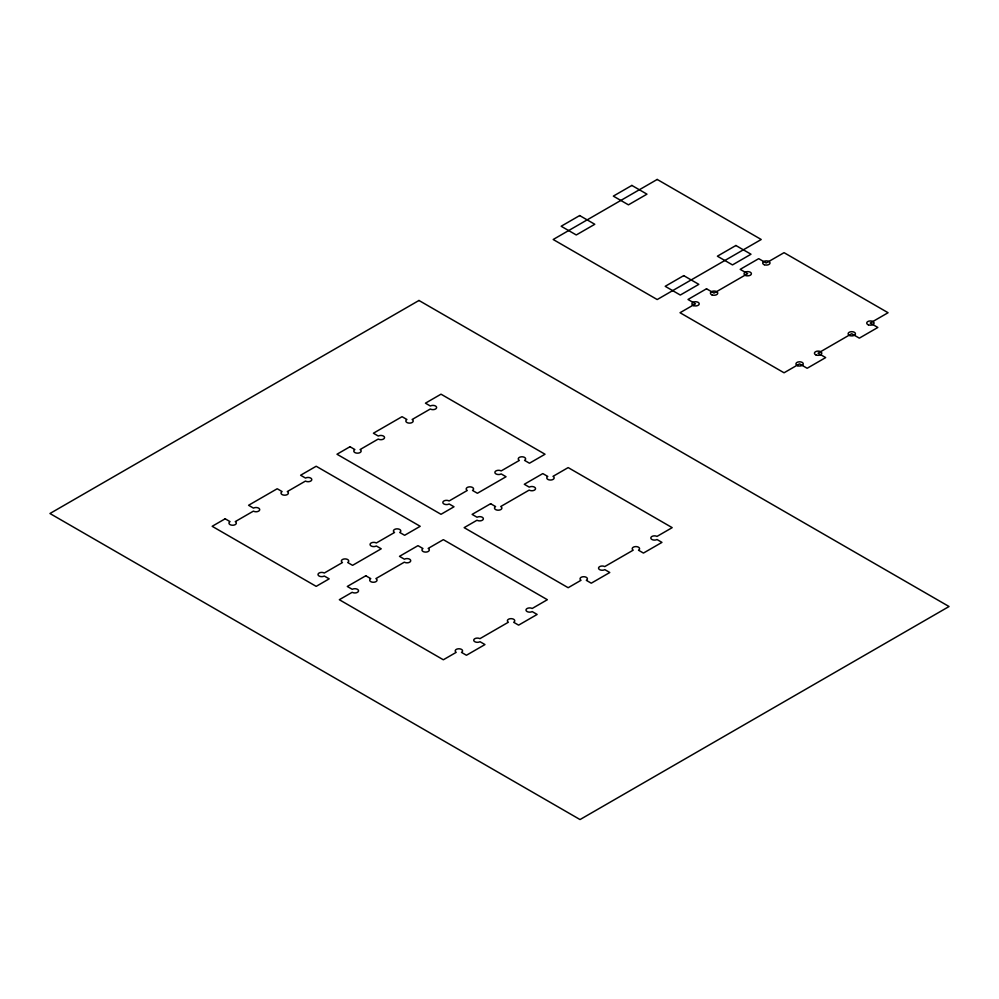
<?xml version="1.0" encoding="UTF-8"?>
<svg xmlns="http://www.w3.org/2000/svg" width="999" height="999" viewBox="0 0 999 999"><rect width="100%" height="100%" fill="white"/><g stroke="black" fill="none" stroke-linecap="round" stroke-linejoin="round"><path stroke-width="1.5" d="M418.968 300.474L49.95 513.511L580.032 819.555L949.05 606.518L418.968 300.474M579.67 215.559L561.163 226.249L576.273 234.965L594.792 224.275L579.67 215.559M631.855 185.427L613.336 196.116L628.446 204.845L646.965 194.156L631.855 185.427M657.205 179.445L553.184 239.498L657.205 299.55L761.226 239.498L657.205 179.445M225.162 518.793L212.163 526.298L316.183 586.363L329.183 578.846L324.3 576.023A3.684 2.123 0 0 1 319.093 576.023A3.684 2.123 0 0 1 319.093 573.026A3.684 2.123 0 0 1 324.3 573.026L342.457 562.537A3.684 2.123 0 0 1 342.432 559.54A3.684 2.123 0 0 1 347.615 559.515A3.684 2.123 0 0 1 347.689 562.512L352.585 565.334L381.231 548.801L376.348 545.978A3.684 2.123 0 0 1 371.141 545.978A3.684 2.123 0 0 1 371.141 542.981A3.684 2.123 0 0 1 376.348 542.981L394.53 532.479A3.684 2.123 0 0 1 394.493 529.482A3.684 2.123 0 0 1 399.7 529.458A3.684 2.123 0 0 1 399.737 532.455L404.632 535.289L420.204 526.298L316.183 466.246L300.612 475.237L305.519 478.071A3.684 2.123 0 0 1 310.714 478.084A3.684 2.123 0 0 1 310.689 481.093A3.684 2.123 0 0 1 305.482 481.068L287.3 491.57A3.684 2.123 0 0 1 287.3 494.567A3.684 2.123 0 0 1 282.093 494.567A3.684 2.123 0 0 1 282.093 491.57L277.21 488.748L248.576 505.282L253.471 508.116A3.684 2.123 0 0 1 258.666 508.154A3.684 2.123 0 0 1 258.604 511.151A3.684 2.123 0 0 1 253.409 511.126L235.252 521.615A3.684 2.123 0 0 1 235.252 524.612A3.684 2.123 0 0 1 230.045 524.612A3.684 2.123 0 0 1 230.045 521.615L225.162 518.793M349.987 446.728L336.988 454.233L441.009 514.298L454.008 506.78L449.125 503.958A3.684 2.123 0 0 1 443.918 503.958A3.684 2.123 0 0 1 443.918 500.961A3.684 2.123 0 0 1 449.125 500.961L467.282 490.472A3.684 2.123 0 0 1 467.257 487.475A3.684 2.123 0 0 1 472.44 487.437A3.684 2.123 0 0 1 472.515 490.447L477.41 493.269L506.056 476.735L501.173 473.913A3.684 2.123 0 0 1 495.966 473.913A3.684 2.123 0 0 1 495.966 470.916A3.684 2.123 0 0 1 501.173 470.916L519.355 460.414A3.684 2.123 0 0 1 519.318 457.417A3.684 2.123 0 0 1 524.525 457.392A3.684 2.123 0 0 1 524.562 460.389L529.458 463.224L545.029 454.233L441.009 394.18L425.437 403.171L430.344 406.006A3.684 2.123 0 0 1 435.539 406.019A3.684 2.123 0 0 1 435.514 409.028A3.684 2.123 0 0 1 430.307 409.003L412.125 419.505A3.684 2.123 0 0 1 412.125 422.502A3.684 2.123 0 0 1 406.918 422.502A3.684 2.123 0 0 1 406.918 419.505L402.035 416.683L373.401 433.216L378.296 436.051A3.684 2.123 0 0 1 383.491 436.088A3.684 2.123 0 0 1 383.429 439.085A3.684 2.123 0 0 1 378.234 439.061L360.077 449.55A3.684 2.123 0 0 1 360.077 452.547A3.684 2.123 0 0 1 354.87 452.547A3.684 2.123 0 0 1 354.87 449.55L349.987 446.728M683.716 275.624L665.197 286.313L680.307 295.042L698.825 284.353L683.716 275.624M735.888 245.504L717.382 256.194L732.492 264.91L750.998 254.221L735.888 245.504M706.518 288.786L688.011 299.475L695.491 303.808L680.032 312.724L784.053 372.789L799.512 363.861L807.155 368.269L825.674 357.58L818.031 353.171L851.685 333.728L859.34 338.149L877.846 327.46L870.204 323.039L888.074 312.724L784.053 252.672L766.183 262.987L758.703 258.666L740.184 269.355L747.664 273.676L714.01 293.107L706.518 288.786M365.809 575.774L347.29 586.463L352.247 589.323A3.684 2.123 0 0 1 357.48 589.335A3.684 2.123 0 0 1 357.405 592.357A3.684 2.123 0 0 1 352.185 592.295L339.323 599.712L443.344 659.777L456.206 652.347A3.684 2.123 0 0 1 456.356 649.362A3.684 2.123 0 0 1 461.526 649.412A3.684 2.123 0 0 1 461.488 652.397L466.446 655.257L484.965 644.567L480.007 641.708A3.684 2.123 0 0 1 474.837 641.72A3.684 2.123 0 0 1 474.75 638.736A3.684 2.123 0 0 1 479.92 638.661L508.379 622.227A3.684 2.123 0 0 1 508.528 619.243A3.684 2.123 0 0 1 513.698 619.293A3.684 2.123 0 0 1 513.673 622.277L518.618 625.137L537.137 614.447L532.192 611.588A3.684 2.123 0 0 1 527.06 611.525A3.684 2.123 0 0 1 527.047 608.553A3.684 2.123 0 0 1 532.18 608.478L547.365 599.712L443.344 539.66L428.171 548.426A3.684 2.123 0 0 1 428.321 551.423A3.684 2.123 0 0 1 423.126 551.523A3.684 2.123 0 0 1 422.952 548.526L417.982 545.654L399.475 556.343L404.433 559.203A3.684 2.123 0 0 1 409.652 559.215A3.684 2.123 0 0 1 409.578 562.237A3.684 2.123 0 0 1 404.358 562.162L375.899 578.596A3.684 2.123 0 0 1 376.011 581.618A3.684 2.123 0 0 1 370.791 581.655A3.684 2.123 0 0 1 370.766 578.633L365.809 575.774M490.634 503.708L472.115 514.398L477.072 517.257A3.684 2.123 0 0 1 482.292 517.27A3.684 2.123 0 0 1 482.23 520.292A3.684 2.123 0 0 1 477.01 520.229L464.148 527.647L568.169 587.712L581.031 580.282A3.684 2.123 0 0 1 581.181 577.297A3.684 2.123 0 0 1 586.351 577.347A3.684 2.123 0 0 1 586.313 580.332L591.271 583.191L609.79 572.502L604.832 569.642A3.684 2.123 0 0 1 599.662 569.655A3.684 2.123 0 0 1 599.575 566.67A3.684 2.123 0 0 1 604.745 566.583L633.204 550.162A3.684 2.123 0 0 1 633.354 547.177A3.684 2.123 0 0 1 638.523 547.227A3.684 2.123 0 0 1 638.498 550.212L643.443 553.071L661.962 542.382L657.017 539.522A3.684 2.123 0 0 1 651.885 539.46A3.684 2.123 0 0 1 651.872 536.488A3.684 2.123 0 0 1 657.005 536.413L672.19 527.647L568.169 467.594L552.996 476.361A3.684 2.123 0 0 1 553.146 479.358A3.684 2.123 0 0 1 547.952 479.458A3.684 2.123 0 0 1 547.777 476.448L542.807 473.588L524.3 484.278L529.245 487.137A3.684 2.123 0 0 1 534.477 487.15A3.684 2.123 0 0 1 534.403 490.159A3.684 2.123 0 0 1 529.183 490.097L500.724 506.53A3.684 2.123 0 0 1 500.836 509.552A3.684 2.123 0 0 1 495.616 509.59A3.684 2.123 0 0 1 495.591 506.568L490.634 503.708M764.297 264.735A3.684 2.123 0 0 0 770.017 263.137A3.684 2.123 0 0 0 764.747 261.076A3.684 2.123 0 0 0 764.297 264.735M816.058 354.982A3.684 2.123 0 0 0 821.79 353.371A3.684 2.123 0 0 0 816.508 351.311A3.684 2.123 0 0 0 816.058 354.982M797.764 365.746A3.684 2.123 0 0 0 803.283 363.911A3.684 2.123 0 0 0 797.764 362.075A3.684 2.123 0 0 0 797.764 365.746M868.331 324.812A3.684 2.123 0 0 0 874.063 323.201A3.684 2.123 0 0 0 868.793 321.141A3.684 2.123 0 0 0 868.331 324.812M849.712 335.539A3.684 2.123 0 0 0 855.444 333.941A3.684 2.123 0 0 0 850.174 331.88A3.684 2.123 0 0 0 849.712 335.539M745.903 275.562A3.684 2.123 0 0 0 751.41 273.714A3.684 2.123 0 0 0 745.903 271.878A3.684 2.123 0 0 0 745.903 275.562M693.493 305.594A3.684 2.123 0 0 0 699.225 303.996A3.684 2.123 0 0 0 693.955 301.935A3.684 2.123 0 0 0 693.493 305.594M712.012 294.905A3.684 2.123 0 0 0 717.744 293.306A3.684 2.123 0 0 0 712.474 291.246A3.684 2.123 0 0 0 712.012 294.905"/></g></svg>
